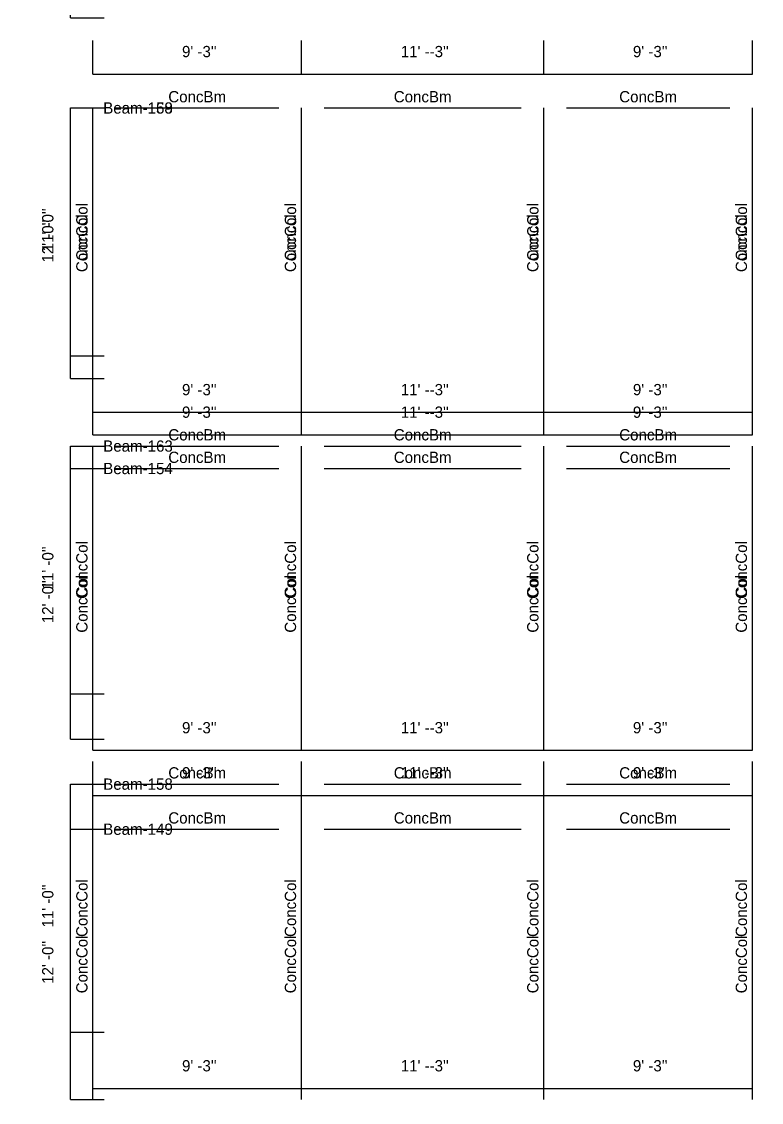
# Model space of a CAD drawing. Extents: x -38 to 2998, y -195 to 11529.
# Drawn here: x -38 to 356, y 5231 to 5806 of the extents above; entities that cross this region are included whole.
import ezdxf
from ezdxf.enums import TextEntityAlignment as Align

# ---------------------------------------------------------------- set-up
doc = ezdxf.new("R2010")
doc.units = 0
doc.header["$MEASUREMENT"] = 0
doc.layers.get('0').update_dxf_attribs({"linetype": 'CONTINUOUS'})
for name, color, linetype in [('CENTERLINES', 7, 'CONTINUOUS'), ('DIMENSIONS', 4, 'CONTINUOUS'), ('TEXT', 5, 'CONTINUOUS')]:
    doc.layers.add(name, color=color, linetype=linetype)
doc.dimstyles.get("Standard").update_dxf_attribs({"dimtxt": 0.18, "dimasz": 0.18, "dimexe": 0.18, "dimexo": 0.0625, "dimgap": 0.09, "dimtad": 0, "dimtih": 1, "dimtoh": 1, "dimdec": 4, "dimzin": 0, "dimtxsty": 'STANDARD', "dimcen": 0.09, "dimazin": 3, "dimtfac": 1, "dimtdec": 4, "dimtofl": 0, "dimtmove": 0, "dimatfit": 3, "dimtolj": 1, "dimtzin": 0})

# ---------------------------------------------------------------- blocks, each defined once
blk = doc.blocks.new('*D1311')
at = {"color": 1, "linetype": 'BYBLOCK'}
for points in [[(-8.29, 5372.29), (-7.23, 5371.23), (-16.77, 5380.77), (-15.71, 5379.71)], [(-8.29, 5228.29), (-7.23, 5227.23), (-16.77, 5236.77), (-15.71, 5235.71)]]:
    blk.add_solid(points, dxfattribs=at)
at = {"layer": 'DIMENSIONS', "color": 9, "linetype": 'BYBLOCK'}
for p, q in [((-12, 5376), (6, 5376)), ((-12, 5232), (6, 5232))]:
    blk.add_line(p, q, dxfattribs=at)
at = {"layer": 'DIMENSIONS', "color": 0, "linetype": 'BYBLOCK'}
blk.add_line((-12, 5232), (-12, 5376), dxfattribs=at)
at = {"layer": 'DIMENSIONS', "color": 0, "linetype": 'BYBLOCK', "insert": (-24, 5304), "char_height": 6, "attachment_point": 5, "rotation": 90}
blk.add_mtext("\\A1; 12' -0''", dxfattribs=at)
blk = doc.blocks.new('*D1312')
at = {"color": 1, "linetype": 'BYBLOCK'}
for points in [[(4.77, 5398.77), (3.71, 5397.71), (-3.71, 5390.29), (-4.77, 5389.23)], [(115.77, 5398.77), (114.71, 5397.71), (107.29, 5390.29), (106.23, 5389.23)]]:
    blk.add_solid(points, dxfattribs=at)
at = {"layer": 'DIMENSIONS', "color": 9, "linetype": 'BYBLOCK'}
for p, q in [((0, 5394), (0, 5412)), ((111, 5394), (111, 5412))]:
    blk.add_line(p, q, dxfattribs=at)
at = {"layer": 'DIMENSIONS', "color": 0, "linetype": 'BYBLOCK'}
blk.add_line((0, 5394), (111, 5394), dxfattribs=at)
at = {"layer": 'DIMENSIONS', "color": 0, "linetype": 'BYBLOCK', "insert": (55.5, 5406), "char_height": 6, "attachment_point": 5}
blk.add_mtext("\\A1; 9' -3''", dxfattribs=at)
blk = doc.blocks.new('*D1313')
at = {"color": 1, "linetype": 'BYBLOCK'}
for points in [[(115.77, 5398.77), (114.71, 5397.71), (107.29, 5390.29), (106.23, 5389.23)], [(244.77, 5398.77), (243.71, 5397.71), (236.29, 5390.29), (235.23, 5389.23)]]:
    blk.add_solid(points, dxfattribs=at)
at = {"layer": 'DIMENSIONS', "color": 9, "linetype": 'BYBLOCK'}
for p, q in [((111, 5394), (111, 5412)), ((240, 5394), (240, 5412))]:
    blk.add_line(p, q, dxfattribs=at)
at = {"layer": 'DIMENSIONS', "color": 0, "linetype": 'BYBLOCK'}
blk.add_line((111, 5394), (240, 5394), dxfattribs=at)
at = {"layer": 'DIMENSIONS', "color": 0, "linetype": 'BYBLOCK', "insert": (175.5, 5406), "char_height": 6, "attachment_point": 5}
blk.add_mtext("\\A1; 11' --3''", dxfattribs=at)
blk = doc.blocks.new('*D1314')
at = {"color": 1, "linetype": 'BYBLOCK'}
for points in [[(244.77, 5398.77), (243.71, 5397.71), (236.29, 5390.29), (235.23, 5389.23)], [(355.77, 5398.77), (354.71, 5397.71), (347.29, 5390.29), (346.23, 5389.23)]]:
    blk.add_solid(points, dxfattribs=at)
at = {"layer": 'DIMENSIONS', "color": 9, "linetype": 'BYBLOCK'}
for p, q in [((240, 5394), (240, 5412)), ((351, 5394), (351, 5412))]:
    blk.add_line(p, q, dxfattribs=at)
at = {"layer": 'DIMENSIONS', "color": 0, "linetype": 'BYBLOCK'}
blk.add_line((240, 5394), (351, 5394), dxfattribs=at)
at = {"layer": 'DIMENSIONS', "color": 0, "linetype": 'BYBLOCK', "insert": (295.5, 5406), "char_height": 6, "attachment_point": 5}
blk.add_mtext("\\A1; 9' -3''", dxfattribs=at)
blk = doc.blocks.new('*D1315')
at = {"color": 1, "linetype": 'BYBLOCK'}
for points in [[(-8.29, 5564.29), (-7.23, 5563.23), (-16.77, 5572.77), (-15.71, 5571.71)], [(-8.29, 5420.29), (-7.23, 5419.23), (-16.77, 5428.77), (-15.71, 5427.71)]]:
    blk.add_solid(points, dxfattribs=at)
at = {"layer": 'DIMENSIONS', "color": 9, "linetype": 'BYBLOCK'}
for p, q in [((-12, 5568), (6, 5568)), ((-12, 5424), (6, 5424))]:
    blk.add_line(p, q, dxfattribs=at)
at = {"layer": 'DIMENSIONS', "color": 0, "linetype": 'BYBLOCK'}
blk.add_line((-12, 5424), (-12, 5568), dxfattribs=at)
at = {"layer": 'DIMENSIONS', "color": 0, "linetype": 'BYBLOCK', "insert": (-24, 5496), "char_height": 6, "attachment_point": 5, "rotation": 90}
blk.add_mtext("\\A1; 12' -0''", dxfattribs=at)
blk = doc.blocks.new('*D1316')
at = {"color": 1, "linetype": 'BYBLOCK'}
for points in [[(4.77, 5590.77), (3.71, 5589.71), (-3.71, 5582.29), (-4.77, 5581.23)], [(115.77, 5590.77), (114.71, 5589.71), (107.29, 5582.29), (106.23, 5581.23)]]:
    blk.add_solid(points, dxfattribs=at)
at = {"layer": 'DIMENSIONS', "color": 9, "linetype": 'BYBLOCK'}
for p, q in [((0, 5586), (0, 5604)), ((111, 5586), (111, 5604))]:
    blk.add_line(p, q, dxfattribs=at)
at = {"layer": 'DIMENSIONS', "color": 0, "linetype": 'BYBLOCK'}
blk.add_line((0, 5586), (111, 5586), dxfattribs=at)
at = {"layer": 'DIMENSIONS', "color": 0, "linetype": 'BYBLOCK', "insert": (55.5, 5598), "char_height": 6, "attachment_point": 5}
blk.add_mtext("\\A1; 9' -3''", dxfattribs=at)
blk = doc.blocks.new('*D1317')
at = {"color": 1, "linetype": 'BYBLOCK'}
for points in [[(115.77, 5590.77), (114.71, 5589.71), (107.29, 5582.29), (106.23, 5581.23)], [(244.77, 5590.77), (243.71, 5589.71), (236.29, 5582.29), (235.23, 5581.23)]]:
    blk.add_solid(points, dxfattribs=at)
at = {"layer": 'DIMENSIONS', "color": 9, "linetype": 'BYBLOCK'}
for p, q in [((111, 5586), (111, 5604)), ((240, 5586), (240, 5604))]:
    blk.add_line(p, q, dxfattribs=at)
at = {"layer": 'DIMENSIONS', "color": 0, "linetype": 'BYBLOCK'}
blk.add_line((111, 5586), (240, 5586), dxfattribs=at)
at = {"layer": 'DIMENSIONS', "color": 0, "linetype": 'BYBLOCK', "insert": (175.5, 5598), "char_height": 6, "attachment_point": 5}
blk.add_mtext("\\A1; 11' --3''", dxfattribs=at)
blk = doc.blocks.new('*D1318')
at = {"color": 1, "linetype": 'BYBLOCK'}
for points in [[(244.77, 5590.77), (243.71, 5589.71), (236.29, 5582.29), (235.23, 5581.23)], [(355.77, 5590.77), (354.71, 5589.71), (347.29, 5582.29), (346.23, 5581.23)]]:
    blk.add_solid(points, dxfattribs=at)
at = {"layer": 'DIMENSIONS', "color": 9, "linetype": 'BYBLOCK'}
for p, q in [((240, 5586), (240, 5604)), ((351, 5586), (351, 5604))]:
    blk.add_line(p, q, dxfattribs=at)
at = {"layer": 'DIMENSIONS', "color": 0, "linetype": 'BYBLOCK'}
blk.add_line((240, 5586), (351, 5586), dxfattribs=at)
at = {"layer": 'DIMENSIONS', "color": 0, "linetype": 'BYBLOCK', "insert": (295.5, 5598), "char_height": 6, "attachment_point": 5}
blk.add_mtext("\\A1; 9' -3''", dxfattribs=at)
blk = doc.blocks.new('*D1319')
at = {"color": 1, "linetype": 'BYBLOCK'}
for points in [[(-8.29, 5756.29), (-7.23, 5755.23), (-16.77, 5764.77), (-15.71, 5763.71)], [(-8.29, 5612.29), (-7.23, 5611.23), (-16.77, 5620.77), (-15.71, 5619.71)]]:
    blk.add_solid(points, dxfattribs=at)
at = {"layer": 'DIMENSIONS', "color": 9, "linetype": 'BYBLOCK'}
for p, q in [((-12, 5760), (6, 5760)), ((-12, 5616), (6, 5616))]:
    blk.add_line(p, q, dxfattribs=at)
at = {"layer": 'DIMENSIONS', "color": 0, "linetype": 'BYBLOCK'}
blk.add_line((-12, 5616), (-12, 5760), dxfattribs=at)
at = {"layer": 'DIMENSIONS', "color": 0, "linetype": 'BYBLOCK', "insert": (-24, 5688), "char_height": 6, "attachment_point": 5, "rotation": 90}
blk.add_mtext("\\A1; 12' -0''", dxfattribs=at)
blk = doc.blocks.new('*D1320')
at = {"color": 1, "linetype": 'BYBLOCK'}
for points in [[(4.77, 5782.77), (3.71, 5781.71), (-3.71, 5774.29), (-4.77, 5773.23)], [(115.77, 5782.77), (114.71, 5781.71), (107.29, 5774.29), (106.23, 5773.23)]]:
    blk.add_solid(points, dxfattribs=at)
at = {"layer": 'DIMENSIONS', "color": 9, "linetype": 'BYBLOCK'}
for p, q in [((0, 5778), (0, 5796)), ((111, 5778), (111, 5796))]:
    blk.add_line(p, q, dxfattribs=at)
at = {"layer": 'DIMENSIONS', "color": 0, "linetype": 'BYBLOCK'}
blk.add_line((0, 5778), (111, 5778), dxfattribs=at)
at = {"layer": 'DIMENSIONS', "color": 0, "linetype": 'BYBLOCK', "insert": (55.5, 5790), "char_height": 6, "attachment_point": 5}
blk.add_mtext("\\A1; 9' -3''", dxfattribs=at)
blk = doc.blocks.new('*D1321')
at = {"color": 1, "linetype": 'BYBLOCK'}
for points in [[(115.77, 5782.77), (114.71, 5781.71), (107.29, 5774.29), (106.23, 5773.23)], [(244.77, 5782.77), (243.71, 5781.71), (236.29, 5774.29), (235.23, 5773.23)]]:
    blk.add_solid(points, dxfattribs=at)
at = {"layer": 'DIMENSIONS', "color": 9, "linetype": 'BYBLOCK'}
for p, q in [((111, 5778), (111, 5796)), ((240, 5778), (240, 5796))]:
    blk.add_line(p, q, dxfattribs=at)
at = {"layer": 'DIMENSIONS', "color": 0, "linetype": 'BYBLOCK'}
blk.add_line((111, 5778), (240, 5778), dxfattribs=at)
at = {"layer": 'DIMENSIONS', "color": 0, "linetype": 'BYBLOCK', "insert": (175.5, 5790), "char_height": 6, "attachment_point": 5}
blk.add_mtext("\\A1; 11' --3''", dxfattribs=at)
blk = doc.blocks.new('*D1322')
at = {"color": 1, "linetype": 'BYBLOCK'}
for points in [[(244.77, 5782.77), (243.71, 5781.71), (236.29, 5774.29), (235.23, 5773.23)], [(355.77, 5782.77), (354.71, 5781.71), (347.29, 5774.29), (346.23, 5773.23)]]:
    blk.add_solid(points, dxfattribs=at)
at = {"layer": 'DIMENSIONS', "color": 9, "linetype": 'BYBLOCK'}
for p, q in [((240, 5778), (240, 5796)), ((351, 5778), (351, 5796))]:
    blk.add_line(p, q, dxfattribs=at)
at = {"layer": 'DIMENSIONS', "color": 0, "linetype": 'BYBLOCK'}
blk.add_line((240, 5778), (351, 5778), dxfattribs=at)
at = {"layer": 'DIMENSIONS', "color": 0, "linetype": 'BYBLOCK', "insert": (295.5, 5790), "char_height": 6, "attachment_point": 5}
blk.add_mtext("\\A1; 9' -3''", dxfattribs=at)
blk = doc.blocks.new('*D1323')
at = {"color": 1, "linetype": 'BYBLOCK'}
for points in [[(-8.29, 5948.29), (-7.23, 5947.23), (-16.77, 5956.77), (-15.71, 5955.71)], [(-8.29, 5804.29), (-7.23, 5803.23), (-16.77, 5812.77), (-15.71, 5811.71)]]:
    blk.add_solid(points, dxfattribs=at)
at = {"layer": 'DIMENSIONS', "color": 9, "linetype": 'BYBLOCK'}
for p, q in [((-12, 5952), (6, 5952)), ((-12, 5808), (6, 5808))]:
    blk.add_line(p, q, dxfattribs=at)
at = {"layer": 'DIMENSIONS', "color": 0, "linetype": 'BYBLOCK'}
blk.add_line((-12, 5808), (-12, 5952), dxfattribs=at)
at = {"layer": 'DIMENSIONS', "color": 0, "linetype": 'BYBLOCK', "insert": (-24, 5880), "char_height": 6, "attachment_point": 5, "rotation": 90}
blk.add_mtext("\\A1; 12' -0''", dxfattribs=at)
blk = doc.blocks.new('*D1786')
at = {"color": 1, "linetype": 'BYBLOCK'}
for points in [[(4.77, 5242.77), (3.71, 5241.71), (-3.71, 5234.29), (-4.77, 5233.23)], [(115.77, 5242.77), (114.71, 5241.71), (107.29, 5234.29), (106.23, 5233.23)]]:
    blk.add_solid(points, dxfattribs=at)
at = {"layer": 'DIMENSIONS', "color": 9, "linetype": 'BYBLOCK'}
for p, q in [((0, 5238), (0, 5256)), ((111, 5238), (111, 5256))]:
    blk.add_line(p, q, dxfattribs=at)
at = {"layer": 'DIMENSIONS', "color": 0, "linetype": 'BYBLOCK'}
blk.add_line((0, 5238), (111, 5238), dxfattribs=at)
at = {"layer": 'DIMENSIONS', "color": 0, "linetype": 'BYBLOCK', "insert": (55.5, 5250), "char_height": 6, "attachment_point": 5}
blk.add_mtext("\\A1; 9' -3''", dxfattribs=at)
blk = doc.blocks.new('*D1787')
at = {"color": 1, "linetype": 'BYBLOCK'}
for points in [[(115.77, 5242.77), (114.71, 5241.71), (107.29, 5234.29), (106.23, 5233.23)], [(244.77, 5242.77), (243.71, 5241.71), (236.29, 5234.29), (235.23, 5233.23)]]:
    blk.add_solid(points, dxfattribs=at)
at = {"layer": 'DIMENSIONS', "color": 9, "linetype": 'BYBLOCK'}
for p, q in [((111, 5238), (111, 5256)), ((240, 5238), (240, 5256))]:
    blk.add_line(p, q, dxfattribs=at)
at = {"layer": 'DIMENSIONS', "color": 0, "linetype": 'BYBLOCK'}
blk.add_line((111, 5238), (240, 5238), dxfattribs=at)
at = {"layer": 'DIMENSIONS', "color": 0, "linetype": 'BYBLOCK', "insert": (175.5, 5250), "char_height": 6, "attachment_point": 5}
blk.add_mtext("\\A1; 11' --3''", dxfattribs=at)
blk = doc.blocks.new('*D1788')
at = {"color": 1, "linetype": 'BYBLOCK'}
for points in [[(244.77, 5242.77), (243.71, 5241.71), (236.29, 5234.29), (235.23, 5233.23)], [(355.77, 5242.77), (354.71, 5241.71), (347.29, 5234.29), (346.23, 5233.23)]]:
    blk.add_solid(points, dxfattribs=at)
at = {"layer": 'DIMENSIONS', "color": 9, "linetype": 'BYBLOCK'}
for p, q in [((240, 5238), (240, 5256)), ((351, 5238), (351, 5256))]:
    blk.add_line(p, q, dxfattribs=at)
at = {"layer": 'DIMENSIONS', "color": 0, "linetype": 'BYBLOCK'}
blk.add_line((240, 5238), (351, 5238), dxfattribs=at)
at = {"layer": 'DIMENSIONS', "color": 0, "linetype": 'BYBLOCK', "insert": (295.5, 5250), "char_height": 6, "attachment_point": 5}
blk.add_mtext("\\A1; 9' -3''", dxfattribs=at)
blk = doc.blocks.new('*D1789')
at = {"color": 1, "linetype": 'BYBLOCK'}
for points in [[(-8.29, 5396.29), (-7.23, 5395.23), (-16.77, 5404.77), (-15.71, 5403.71)], [(-8.29, 5264.29), (-7.23, 5263.23), (-16.77, 5272.77), (-15.71, 5271.71)]]:
    blk.add_solid(points, dxfattribs=at)
at = {"layer": 'DIMENSIONS', "color": 9, "linetype": 'BYBLOCK'}
for p, q in [((-12, 5400), (6, 5400)), ((-12, 5268), (6, 5268))]:
    blk.add_line(p, q, dxfattribs=at)
at = {"layer": 'DIMENSIONS', "color": 0, "linetype": 'BYBLOCK'}
blk.add_line((-12, 5268), (-12, 5400), dxfattribs=at)
at = {"layer": 'DIMENSIONS', "color": 0, "linetype": 'BYBLOCK', "insert": (-24, 5334), "char_height": 6, "attachment_point": 5, "rotation": 90}
blk.add_mtext("\\A1; 11' -0''", dxfattribs=at)
blk = doc.blocks.new('*D1790')
at = {"color": 1, "linetype": 'BYBLOCK'}
for points in [[(4.77, 5422.77), (3.71, 5421.71), (-3.71, 5414.29), (-4.77, 5413.23)], [(115.77, 5422.77), (114.71, 5421.71), (107.29, 5414.29), (106.23, 5413.23)]]:
    blk.add_solid(points, dxfattribs=at)
at = {"layer": 'DIMENSIONS', "color": 9, "linetype": 'BYBLOCK'}
for p, q in [((0, 5418), (0, 5436)), ((111, 5418), (111, 5436))]:
    blk.add_line(p, q, dxfattribs=at)
at = {"layer": 'DIMENSIONS', "color": 0, "linetype": 'BYBLOCK'}
blk.add_line((0, 5418), (111, 5418), dxfattribs=at)
at = {"layer": 'DIMENSIONS', "color": 0, "linetype": 'BYBLOCK', "insert": (55.5, 5430), "char_height": 6, "attachment_point": 5}
blk.add_mtext("\\A1; 9' -3''", dxfattribs=at)
blk = doc.blocks.new('*D1791')
at = {"color": 1, "linetype": 'BYBLOCK'}
for points in [[(115.77, 5422.77), (114.71, 5421.71), (107.29, 5414.29), (106.23, 5413.23)], [(244.77, 5422.77), (243.71, 5421.71), (236.29, 5414.29), (235.23, 5413.23)]]:
    blk.add_solid(points, dxfattribs=at)
at = {"layer": 'DIMENSIONS', "color": 9, "linetype": 'BYBLOCK'}
for p, q in [((111, 5418), (111, 5436)), ((240, 5418), (240, 5436))]:
    blk.add_line(p, q, dxfattribs=at)
at = {"layer": 'DIMENSIONS', "color": 0, "linetype": 'BYBLOCK'}
blk.add_line((111, 5418), (240, 5418), dxfattribs=at)
at = {"layer": 'DIMENSIONS', "color": 0, "linetype": 'BYBLOCK', "insert": (175.5, 5430), "char_height": 6, "attachment_point": 5}
blk.add_mtext("\\A1; 11' --3''", dxfattribs=at)
blk = doc.blocks.new('*D1792')
at = {"color": 1, "linetype": 'BYBLOCK'}
for points in [[(244.77, 5422.77), (243.71, 5421.71), (236.29, 5414.29), (235.23, 5413.23)], [(355.77, 5422.77), (354.71, 5421.71), (347.29, 5414.29), (346.23, 5413.23)]]:
    blk.add_solid(points, dxfattribs=at)
at = {"layer": 'DIMENSIONS', "color": 9, "linetype": 'BYBLOCK'}
for p, q in [((240, 5418), (240, 5436)), ((351, 5418), (351, 5436))]:
    blk.add_line(p, q, dxfattribs=at)
at = {"layer": 'DIMENSIONS', "color": 0, "linetype": 'BYBLOCK'}
blk.add_line((240, 5418), (351, 5418), dxfattribs=at)
at = {"layer": 'DIMENSIONS', "color": 0, "linetype": 'BYBLOCK', "insert": (295.5, 5430), "char_height": 6, "attachment_point": 5}
blk.add_mtext("\\A1; 9' -3''", dxfattribs=at)
blk = doc.blocks.new('*D1793')
at = {"color": 1, "linetype": 'BYBLOCK'}
for points in [[(-8.29, 5576.29), (-7.23, 5575.23), (-16.77, 5584.77), (-15.71, 5583.71)], [(-8.29, 5444.29), (-7.23, 5443.23), (-16.77, 5452.77), (-15.71, 5451.71)]]:
    blk.add_solid(points, dxfattribs=at)
at = {"layer": 'DIMENSIONS', "color": 9, "linetype": 'BYBLOCK'}
for p, q in [((-12, 5580), (6, 5580)), ((-12, 5448), (6, 5448))]:
    blk.add_line(p, q, dxfattribs=at)
at = {"layer": 'DIMENSIONS', "color": 0, "linetype": 'BYBLOCK'}
blk.add_line((-12, 5448), (-12, 5580), dxfattribs=at)
at = {"layer": 'DIMENSIONS', "color": 0, "linetype": 'BYBLOCK', "insert": (-24, 5514), "char_height": 6, "attachment_point": 5, "rotation": 90}
blk.add_mtext("\\A1; 11' -0''", dxfattribs=at)
blk = doc.blocks.new('*D1794')
at = {"color": 1, "linetype": 'BYBLOCK'}
for points in [[(4.77, 5602.77), (3.71, 5601.71), (-3.71, 5594.29), (-4.77, 5593.23)], [(115.77, 5602.77), (114.71, 5601.71), (107.29, 5594.29), (106.23, 5593.23)]]:
    blk.add_solid(points, dxfattribs=at)
at = {"layer": 'DIMENSIONS', "color": 9, "linetype": 'BYBLOCK'}
for p, q in [((0, 5598), (0, 5616)), ((111, 5598), (111, 5616))]:
    blk.add_line(p, q, dxfattribs=at)
at = {"layer": 'DIMENSIONS', "color": 0, "linetype": 'BYBLOCK'}
blk.add_line((0, 5598), (111, 5598), dxfattribs=at)
at = {"layer": 'DIMENSIONS', "color": 0, "linetype": 'BYBLOCK', "insert": (55.5, 5610), "char_height": 6, "attachment_point": 5}
blk.add_mtext("\\A1; 9' -3''", dxfattribs=at)
blk = doc.blocks.new('*D1795')
at = {"color": 1, "linetype": 'BYBLOCK'}
for points in [[(115.77, 5602.77), (114.71, 5601.71), (107.29, 5594.29), (106.23, 5593.23)], [(244.77, 5602.77), (243.71, 5601.71), (236.29, 5594.29), (235.23, 5593.23)]]:
    blk.add_solid(points, dxfattribs=at)
at = {"layer": 'DIMENSIONS', "color": 9, "linetype": 'BYBLOCK'}
for p, q in [((111, 5598), (111, 5616)), ((240, 5598), (240, 5616))]:
    blk.add_line(p, q, dxfattribs=at)
at = {"layer": 'DIMENSIONS', "color": 0, "linetype": 'BYBLOCK'}
blk.add_line((111, 5598), (240, 5598), dxfattribs=at)
at = {"layer": 'DIMENSIONS', "color": 0, "linetype": 'BYBLOCK', "insert": (175.5, 5610), "char_height": 6, "attachment_point": 5}
blk.add_mtext("\\A1; 11' --3''", dxfattribs=at)
blk = doc.blocks.new('*D1796')
at = {"color": 1, "linetype": 'BYBLOCK'}
for points in [[(244.77, 5602.77), (243.71, 5601.71), (236.29, 5594.29), (235.23, 5593.23)], [(355.77, 5602.77), (354.71, 5601.71), (347.29, 5594.29), (346.23, 5593.23)]]:
    blk.add_solid(points, dxfattribs=at)
at = {"layer": 'DIMENSIONS', "color": 9, "linetype": 'BYBLOCK'}
for p, q in [((240, 5598), (240, 5616)), ((351, 5598), (351, 5616))]:
    blk.add_line(p, q, dxfattribs=at)
at = {"layer": 'DIMENSIONS', "color": 0, "linetype": 'BYBLOCK'}
blk.add_line((240, 5598), (351, 5598), dxfattribs=at)
at = {"layer": 'DIMENSIONS', "color": 0, "linetype": 'BYBLOCK', "insert": (295.5, 5610), "char_height": 6, "attachment_point": 5}
blk.add_mtext("\\A1; 9' -3''", dxfattribs=at)
blk = doc.blocks.new('*D1797')
at = {"color": 1, "linetype": 'BYBLOCK'}
for points in [[(-8.29, 5756.29), (-7.23, 5755.23), (-16.77, 5764.77), (-15.71, 5763.71)], [(-8.29, 5624.29), (-7.23, 5623.23), (-16.77, 5632.77), (-15.71, 5631.71)]]:
    blk.add_solid(points, dxfattribs=at)
at = {"layer": 'DIMENSIONS', "color": 9, "linetype": 'BYBLOCK'}
for p, q in [((-12, 5760), (6, 5760)), ((-12, 5628), (6, 5628))]:
    blk.add_line(p, q, dxfattribs=at)
at = {"layer": 'DIMENSIONS', "color": 0, "linetype": 'BYBLOCK'}
blk.add_line((-12, 5628), (-12, 5760), dxfattribs=at)
at = {"layer": 'DIMENSIONS', "color": 0, "linetype": 'BYBLOCK', "insert": (-24, 5694), "char_height": 6, "attachment_point": 5, "rotation": 90}
blk.add_mtext("\\A1; 11' -0''", dxfattribs=at)
blk = doc.blocks.new('*D1798')
at = {"color": 1, "linetype": 'BYBLOCK'}
for points in [[(4.77, 5782.77), (3.71, 5781.71), (-3.71, 5774.29), (-4.77, 5773.23)], [(115.77, 5782.77), (114.71, 5781.71), (107.29, 5774.29), (106.23, 5773.23)]]:
    blk.add_solid(points, dxfattribs=at)
at = {"layer": 'DIMENSIONS', "color": 9, "linetype": 'BYBLOCK'}
for p, q in [((0, 5778), (0, 5796)), ((111, 5778), (111, 5796))]:
    blk.add_line(p, q, dxfattribs=at)
at = {"layer": 'DIMENSIONS', "color": 0, "linetype": 'BYBLOCK'}
blk.add_line((0, 5778), (111, 5778), dxfattribs=at)
at = {"layer": 'DIMENSIONS', "color": 0, "linetype": 'BYBLOCK', "insert": (55.5, 5790), "char_height": 6, "attachment_point": 5}
blk.add_mtext("\\A1; 9' -3''", dxfattribs=at)
blk = doc.blocks.new('*D1799')
at = {"color": 1, "linetype": 'BYBLOCK'}
for points in [[(115.77, 5782.77), (114.71, 5781.71), (107.29, 5774.29), (106.23, 5773.23)], [(244.77, 5782.77), (243.71, 5781.71), (236.29, 5774.29), (235.23, 5773.23)]]:
    blk.add_solid(points, dxfattribs=at)
at = {"layer": 'DIMENSIONS', "color": 9, "linetype": 'BYBLOCK'}
for p, q in [((111, 5778), (111, 5796)), ((240, 5778), (240, 5796))]:
    blk.add_line(p, q, dxfattribs=at)
at = {"layer": 'DIMENSIONS', "color": 0, "linetype": 'BYBLOCK'}
blk.add_line((111, 5778), (240, 5778), dxfattribs=at)
at = {"layer": 'DIMENSIONS', "color": 0, "linetype": 'BYBLOCK', "insert": (175.5, 5790), "char_height": 6, "attachment_point": 5}
blk.add_mtext("\\A1; 11' --3''", dxfattribs=at)
blk = doc.blocks.new('*D1800')
at = {"color": 1, "linetype": 'BYBLOCK'}
for points in [[(244.77, 5782.77), (243.71, 5781.71), (236.29, 5774.29), (235.23, 5773.23)], [(355.77, 5782.77), (354.71, 5781.71), (347.29, 5774.29), (346.23, 5773.23)]]:
    blk.add_solid(points, dxfattribs=at)
at = {"layer": 'DIMENSIONS', "color": 9, "linetype": 'BYBLOCK'}
for p, q in [((240, 5778), (240, 5796)), ((351, 5778), (351, 5796))]:
    blk.add_line(p, q, dxfattribs=at)
at = {"layer": 'DIMENSIONS', "color": 0, "linetype": 'BYBLOCK'}
blk.add_line((240, 5778), (351, 5778), dxfattribs=at)
at = {"layer": 'DIMENSIONS', "color": 0, "linetype": 'BYBLOCK', "insert": (295.5, 5790), "char_height": 6, "attachment_point": 5}
blk.add_mtext("\\A1; 9' -3''", dxfattribs=at)
blk = doc.blocks.new('*D1801')
at = {"color": 1, "linetype": 'BYBLOCK'}
for points in [[(-8.29, 5936.29), (-7.23, 5935.23), (-16.77, 5944.77), (-15.71, 5943.71)], [(-8.29, 5804.29), (-7.23, 5803.23), (-16.77, 5812.77), (-15.71, 5811.71)]]:
    blk.add_solid(points, dxfattribs=at)
at = {"layer": 'DIMENSIONS', "color": 9, "linetype": 'BYBLOCK'}
for p, q in [((-12, 5940), (6, 5940)), ((-12, 5808), (6, 5808))]:
    blk.add_line(p, q, dxfattribs=at)
at = {"layer": 'DIMENSIONS', "color": 0, "linetype": 'BYBLOCK'}
blk.add_line((-12, 5808), (-12, 5940), dxfattribs=at)
at = {"layer": 'DIMENSIONS', "color": 0, "linetype": 'BYBLOCK', "insert": (-24, 5874), "char_height": 6, "attachment_point": 5, "rotation": 90}
blk.add_mtext("\\A1; 11' -0''", dxfattribs=at)

msp = doc.modelspace()

# ---------------------------------------------------------------- linework, layer by layer
at = {"layer": 'CENTERLINES', "color": 0, "linetype": 'CONTINUOUS'}
for p, q in [((0, 5616), (0, 5760)), ((0, 5628), (0, 5760)), ((12, 5760), (99, 5760)), ((12, 5760), (99, 5760)), ((111, 5616), (111, 5760)), ((111, 5628), (111, 5760)), ((123, 5760), (228, 5760)), ((123, 5760), (228, 5760)), ((240, 5616), (240, 5760)), ((240, 5628), (240, 5760)), ((252, 5760), (339, 5760)), ((252, 5760), (339, 5760)), ((351, 5616), (351, 5760)), ((351, 5628), (351, 5760)), ((0, 5448), (0, 5580)), ((12, 5580), (99, 5580)), ((111, 5448), (111, 5580)), ((123, 5580), (228, 5580)), ((240, 5448), (240, 5580)), ((252, 5580), (339, 5580)), ((351, 5448), (351, 5580)), ((0, 5424), (0, 5568)), ((12, 5568), (99, 5568)), ((111, 5424), (111, 5568)), ((123, 5568), (228, 5568)), ((240, 5424), (240, 5568)), ((252, 5568), (339, 5568)), ((351, 5424), (351, 5568)), ((0, 5268), (0, 5400)), ((12, 5400), (99, 5400)), ((111, 5268), (111, 5400)), ((123, 5400), (228, 5400)), ((240, 5268), (240, 5400)), ((252, 5400), (339, 5400)), ((351, 5268), (351, 5400)), ((0, 5232), (0, 5376)), ((12, 5376), (99, 5376)), ((111, 5232), (111, 5376)), ((123, 5376), (228, 5376)), ((240, 5232), (240, 5376)), ((252, 5376), (339, 5376)), ((351, 5232), (351, 5376))]:
    msp.add_line(p, q, dxfattribs=at)

# ---------------------------------------------------------------- texts
at = {"layer": 'TEXT', "color": 0}
for s, p in [('ConcBm', (55.5, 5766)), ('ConcBm', (55.5, 5766)), ('ConcBm', (175.5, 5766)), ('ConcBm', (175.5, 5766)), ('ConcBm', (295.5, 5766)), ('ConcBm', (295.5, 5766)), ('Beam-159', (24, 5760)), ('Beam-168', (24, 5760)), ('ConcBm', (55.5, 5586)), ('ConcBm', (175.5, 5586)), ('ConcBm', (295.5, 5586)), ('Beam-163', (24, 5580)), ('ConcBm', (55.5, 5574)), ('ConcBm', (175.5, 5574)), ('ConcBm', (295.5, 5574)), ('Beam-154', (24, 5568)), ('ConcBm', (55.5, 5406)), ('ConcBm', (175.5, 5406)), ('ConcBm', (295.5, 5406)), ('Beam-158', (24, 5400)), ('ConcBm', (55.5, 5382)), ('ConcBm', (175.5, 5382)), ('ConcBm', (295.5, 5382)), ('Beam-149', (24, 5376))]:
    msp.add_text(s, height=6, dxfattribs=at).set_placement(p, align=Align.MIDDLE)
for p in [(-6, 5694), (105, 5694), (234, 5694), (345, 5694), (-6, 5688), (105, 5688), (234, 5688), (345, 5688), (-6, 5514), (105, 5514), (234, 5514), (345, 5514), (-6, 5496), (105, 5496), (234, 5496), (345, 5496), (-6, 5334), (105, 5334), (234, 5334), (345, 5334), (-6, 5304), (105, 5304), (234, 5304), (345, 5304)]:
    msp.add_text('ConcCol', height=6, rotation=90, dxfattribs=at).set_placement(p, align=Align.MIDDLE)

# ---------------------------------------------------------------- dimensions: what is measured, and where the dimension line sits
at = {"layer": 'DIMENSIONS'}
for base, p1, p2, picture, middle in [((-12, 5952), (-24, 5808), (-24, 5952), '*D1323', (-24, 5880)), ((-12, 5940), (-24, 5808), (-24, 5940), '*D1801', (-24, 5874)), ((111, 5778), (0, 5766), (111, 5766), '*D1320', (55.5, 5766)), ((111, 5778), (0, 5766), (111, 5766), '*D1798', (55.5, 5766)), ((240, 5778), (111, 5766), (240, 5766), '*D1321', (175.5, 5766)), ((240, 5778), (111, 5766), (240, 5766), '*D1799', (175.5, 5766)), ((351, 5778), (240, 5766), (351, 5766), '*D1322', (295.5, 5766)), ((351, 5778), (240, 5766), (351, 5766), '*D1800', (295.5, 5766)), ((-12, 5760), (-24, 5616), (-24, 5760), '*D1319', (-24, 5688)), ((-12, 5760), (-24, 5628), (-24, 5760), '*D1797', (-24, 5694)), ((111, 5598), (0, 5586), (111, 5586), '*D1794', (55.5, 5586)), ((240, 5598), (111, 5586), (240, 5586), '*D1795', (175.5, 5586)), ((351, 5598), (240, 5586), (351, 5586), '*D1796', (295.5, 5586)), ((111, 5586), (0, 5574), (111, 5574), '*D1316', (55.5, 5574)), ((240, 5586), (111, 5574), (240, 5574), '*D1317', (175.5, 5574)), ((351, 5586), (240, 5574), (351, 5574), '*D1318', (295.5, 5574)), ((-12, 5580), (-24, 5448), (-24, 5580), '*D1793', (-24, 5514)), ((-12, 5568), (-24, 5424), (-24, 5568), '*D1315', (-24, 5496)), ((111, 5418), (0, 5406), (111, 5406), '*D1790', (55.5, 5406)), ((240, 5418), (111, 5406), (240, 5406), '*D1791', (175.5, 5406)), ((351, 5418), (240, 5406), (351, 5406), '*D1792', (295.5, 5406)), ((111, 5394), (0, 5382), (111, 5382), '*D1312', (55.5, 5382)), ((240, 5394), (111, 5382), (240, 5382), '*D1313', (175.5, 5382)), ((351, 5394), (240, 5382), (351, 5382), '*D1314', (295.5, 5382)), ((-12, 5400), (-24, 5268), (-24, 5400), '*D1789', (-24, 5334)), ((-12, 5376), (-24, 5232), (-24, 5376), '*D1311', (-24, 5304)), ((111, 5238), (0, 5226), (111, 5226), '*D1786', (55.5, 5226)), ((240, 5238), (111, 5226), (240, 5226), '*D1787', (175.5, 5226)), ((351, 5238), (240, 5226), (351, 5226), '*D1788', (295.5, 5226))]:
    dim = msp.add_linear_dim(base=base, p1=p1, p2=p2, dimstyle='STANDARD', dxfattribs=at)
    dim.commit()
    dim.dimension.update_dxf_attribs({"geometry": picture, "text_midpoint": middle})

doc.saveas('drawing.dxf')
